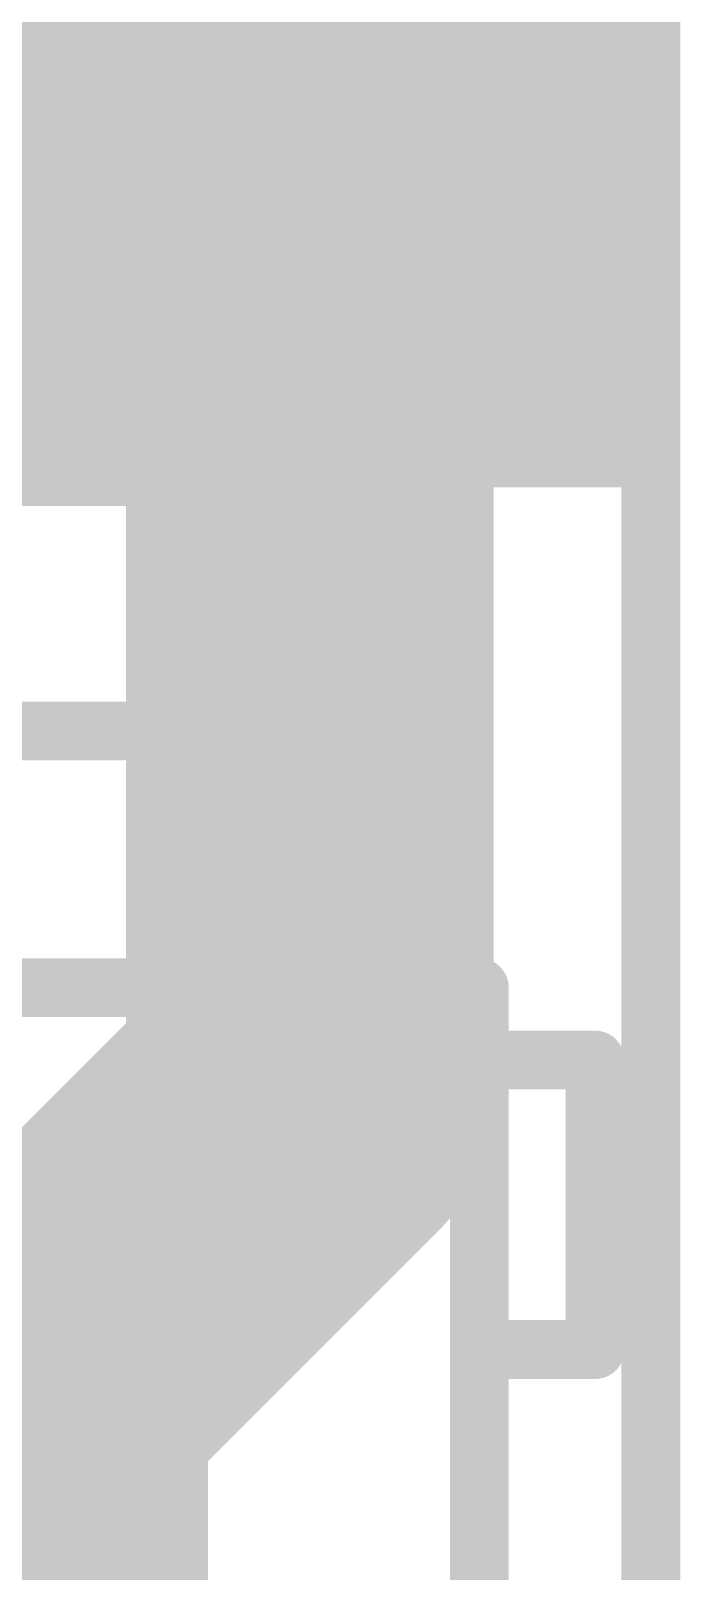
# Model space of a CAD drawing. Extents: x -9 to 98, y -32 to 31.
# Drawn here: x 23.39 to 25.63, y 3.92 to 9.25 of the extents above; entities that cross this region are included whole.
import ezdxf

# ---------------------------------------------------------------- set-up
doc = ezdxf.new("R2010")
doc.units = 0
for name, color, linetype in [('1', 12, 'CONTINUOUS'), ('16', 132, 'CONTINUOUS'), ('21', 41, 'CONTINUOUS'), ('51', 53, 'CONTINUOUS')]:
    doc.layers.add(name, color=color, linetype=linetype)

# ---------------------------------------------------------------- blocks, each defined once
blk = doc.blocks.new('RECT')
blk.add_solid([(-0.5, -0.5), (0.5, -0.5), (-0.5, 0.5), (0.5, 0.5)])

msp = doc.modelspace()

# ---------------------------------------------------------------- linework, layer by layer
at = {"layer": '1', "const_width": 1.27}
for points in [[(24.35, 10.668), (24.35, 5.554)], [(23.3628, 4.5668), (24.35, 5.554)], [(23.3628, 2.54), (23.3628, 4.5668)]]:
    msp.add_lwpolyline(points, dxfattribs=at)
at = {"layer": '1', "const_width": 0.635}
for points in [[(24.5745, 5.3295, 1), (24.1255, 5.7785)], [(24.0325, 5.554, 1), (24.6675, 5.554)], [(23.6803, 4.5668, 1), (23.0453, 4.5668)], [(23.1383, 4.7913, 1), (23.5873, 4.3423)]]:
    msp.add_lwpolyline(points, format="xyb", dxfattribs=at)
at = {"layer": '16', "const_width": 0.2032}
msp.add_lwpolyline([(25.527, 1.27), (25.527, 28.702)], dxfattribs=at)
at = {"layer": '21', "const_width": 0.2032}
for points in [[(23.2791, 6.8267), (23.9909, 6.8267)], [(17.935, 5.94), (24.935, 5.94)], [(24.935, 5.94), (24.935, -0.26)]]:
    msp.add_lwpolyline(points, dxfattribs=at)
at = {"layer": '21', "const_width": 0.1016}
for points in [[(23.9909, 6.7759, 1), (23.9909, 6.8775)], [(24.9858, 5.94, 1), (24.8842, 5.94)], [(24.935, 5.8892, 1), (24.935, 5.9908)]]:
    msp.add_lwpolyline(points, format="xyb", dxfattribs=at)
at = {"layer": '51'}
for points, const_width in [([(25.35, 12.668), (25.35, 8.668)], 0.127), ([(25.35, 8.668), (24.35, 7.668)], 0.127), ([(24.35, 7.668), (20.05, 7.668)], 0.127), ([(24.935, 5.69), (25.335, 5.69)], 0.2032), ([(25.335, 5.69), (25.335, 4.69)], 0.2032), ([(25.335, 4.69), (24.935, 4.69)], 0.2032)]:
    msp.add_lwpolyline(points, dxfattribs=dict(at, const_width=const_width))
for points, const_width in [([(25.3725, 8.6455, 1), (25.3275, 8.6905)], 0.0635), ([(25.3183, 8.668, 1), (25.3818, 8.668)], 0.0635), ([(24.3275, 7.6905, 1), (24.3725, 7.6455)], 0.0635), ([(24.35, 7.6363, 1), (24.35, 7.6997)], 0.0635), ([(24.935, 5.7408, 1), (24.935, 5.6392)], 0.1016), ([(25.3858, 5.69, 1), (25.2842, 5.69)], 0.1016), ([(25.335, 5.6392, 1), (25.335, 5.7408)], 0.1016), ([(24.935, 4.7408, 1), (24.935, 4.6392)], 0.1016), ([(25.335, 4.6392, 1), (25.335, 4.7408)], 0.1016), ([(25.2842, 4.69, 1), (25.3858, 4.69)], 0.1016)]:
    msp.add_lwpolyline(points, format="xyb", dxfattribs=dict(at, const_width=const_width))

# ---------------------------------------------------------------- block references
at = {"layer": '1', "xscale": 6, "yscale": 2.5, "rotation": 90}
msp.add_blockref('RECT', (24.35, 10.668), dxfattribs=at)

doc.saveas('drawing.dxf')
